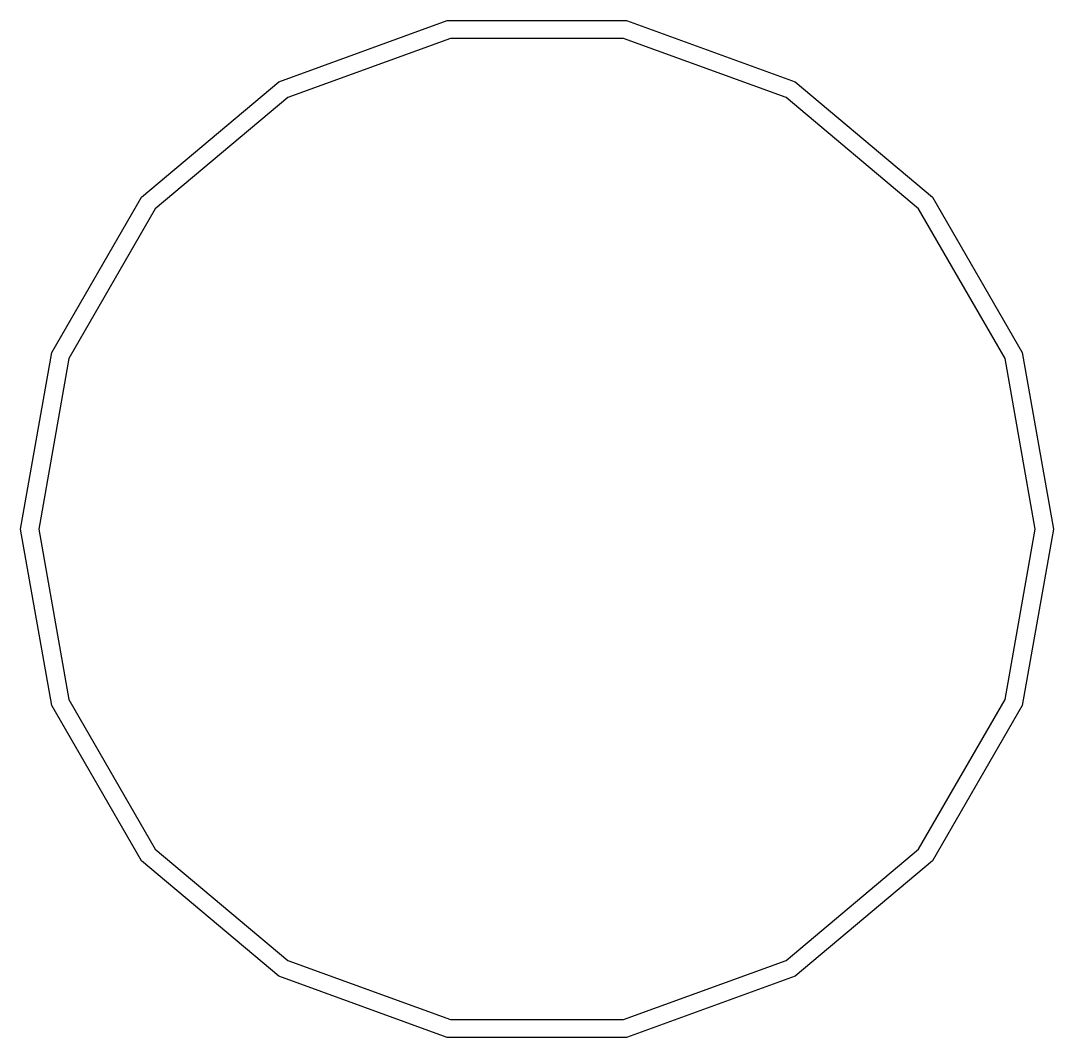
# Model space of a CAD drawing. Extents: x 10 to 287, y -200 to -10.
# Drawn here: x 80.59 to 87.83, y -44.43 to -37.3 of the extents above; entities that cross this region are included whole.
import ezdxf

# ---------------------------------------------------------------- set-up
doc = ezdxf.new("R2010")
doc.units = 0
doc.header["$MEASUREMENT"] = 0
doc.layers.add('BLACK', color=7, linetype='CONTINUOUS')

msp = doc.modelspace()

# ---------------------------------------------------------------- linework, layer by layer
at = {"layer": 'Black'}
for p, q in [((82.4014, -37.7289), (83.5826, -37.299)), ((83.5826, -37.299), (84.8397, -37.299)), ((84.8397, -37.299), (86.0209, -37.7289)), ((83.6047, -37.4241), (82.4649, -37.8389)), ((84.8176, -37.4241), (83.6047, -37.4241)), ((85.9574, -37.8389), (84.8176, -37.4241)), ((81.4385, -38.5369), (82.4014, -37.7289)), ((86.0209, -37.7289), (86.9839, -38.5369)), ((82.4649, -37.8389), (81.5357, -38.6186)), ((86.8866, -38.6186), (85.9574, -37.8389)), ((80.8099, -39.6256), (81.4385, -38.5369)), ((86.9839, -38.5369), (87.6124, -39.6256)), ((81.5357, -38.6186), (80.9293, -39.669)), ((87.493, -39.669), (86.8866, -38.6186)), ((80.5917, -40.8635), (80.8099, -39.6256)), ((80.9293, -39.669), (80.7187, -40.8635)), ((87.7037, -40.8635), (87.493, -39.669)), ((87.6124, -39.6256), (87.8307, -40.8635)), ((80.8099, -42.1015), (80.5917, -40.8635)), ((80.7187, -40.8635), (80.9293, -42.058)), ((87.493, -42.058), (87.7037, -40.8635)), ((87.8307, -40.8635), (87.6124, -42.1015)), ((80.9293, -42.058), (81.5357, -43.1085)), ((86.8866, -43.1085), (87.493, -42.058)), ((81.4385, -43.1901), (80.8099, -42.1015)), ((87.6124, -42.1015), (86.9839, -43.1901)), ((81.5357, -43.1085), (82.4649, -43.8881)), ((85.9574, -43.8881), (86.8866, -43.1085)), ((82.4014, -43.9981), (81.4385, -43.1901)), ((86.9839, -43.1901), (86.0209, -43.9981)), ((82.4649, -43.8881), (83.6047, -44.303)), ((84.8176, -44.303), (85.9574, -43.8881)), ((83.5826, -44.428), (82.4014, -43.9981)), ((86.0209, -43.9981), (84.8397, -44.428)), ((83.6047, -44.303), (84.8176, -44.303)), ((84.8397, -44.428), (83.5826, -44.428))]:
    msp.add_line(p, q, dxfattribs=at)

doc.saveas('drawing.dxf')
